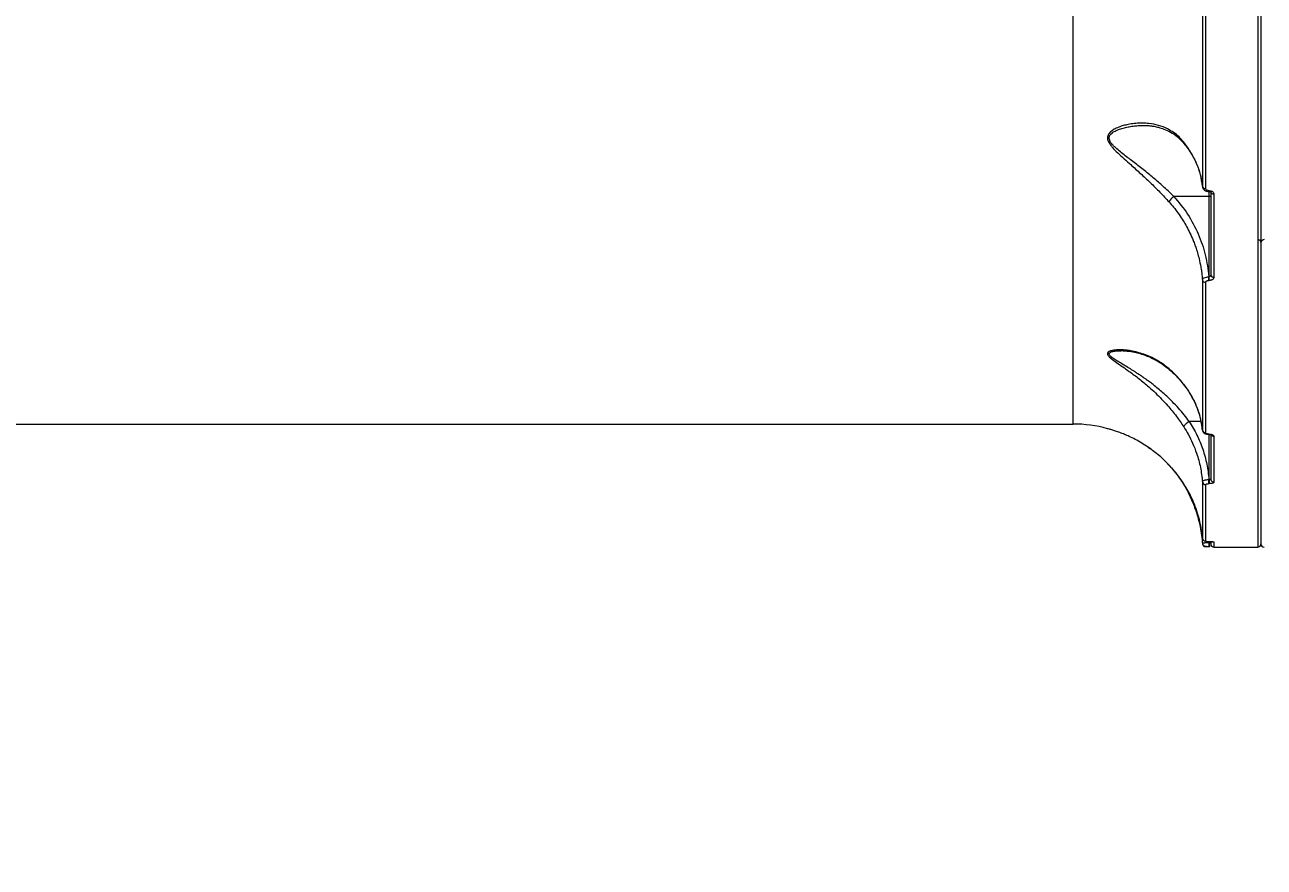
# Model space of a CAD drawing. Header units: millimetres. Extents: x -5718 to 5731, y -4937 to 4872.
# Drawn here: x -554 to -171.7, y 1000.9 to 1260.7 of the extents above; entities that cross this region are included whole.
import ezdxf

# ---------------------------------------------------------------- set-up
doc = ezdxf.new("R2010")
doc.units = ezdxf.units.MM
for name, color, linetype in [('DIKOM_ОБЪЕКТ', 7, 'Continuous'), ('DIKOM_РАЗМЕР_ЗОНА', 7, 'Continuous'), ('DIKOM_РАЗМЕР_ОБЪЕКТА', 7, 'Continuous')]:
    doc.layers.add(name, color=color, linetype=linetype)
doc.styles.add('style1', font='arial.ttf', dxfattribs={"width": 0.8})
doc.dimstyles.new('1-50', dxfattribs={"dimtxt": 300, "dimasz": 200, "dimexe": 100, "dimexo": 0, "dimgap": 100, "dimtad": 0, "dimdec": 0, "dimtxsty": 'style1', "dimcen": 0, "dimclrd": 7, "dimclre": 7, "dimadec": 1, "dimazin": 2, "dimtfac": 1, "dimtdec": 0, "dimtmove": 1, "dimatfit": 3, "dimfxl": 0, "dimlwd": 25, "dimlwe": 18, "dimarcsym": 0})

# ---------------------------------------------------------------- blocks, each defined once
blk = doc.blocks.new('*D16')
at = {"layer": 'Defpoints', "color": 0, "transparency": 16777216}
for p in [(3730.74, 1233.08), (-2946.45, -626.44), (-2946.45, -2812.54)]:
    blk.add_point(p, dxfattribs=at)
at = {"layer": 'DIKOM_РАЗМЕР_ОБЪЕКТА', "color": 7, "lineweight": 18, "transparency": 16777216}
for p, q in [((3730.74, 1233.08), (3730.74, -2912.54)), ((-2946.45, -626.44), (-2946.45, -2912.54))]:
    blk.add_line(p, q, dxfattribs=at)
at = {"layer": 'DIKOM_РАЗМЕР_ОБЪЕКТА', "color": 7, "lineweight": 25, "transparency": 16777216}
for p, q in [((-2746.45, -2812.54), (365.85, -2812.54)), ((3530.74, -2812.54), (1283.07, -2812.54))]:
    blk.add_line(p, q, dxfattribs=at)
at = {"layer": 'DIKOM_РАЗМЕР_ОБЪЕКТА', "color": 7, "transparency": 16777216}
for points in [[(-2746.45, -2779.21), (-2746.45, -2845.87), (-2946.45, -2812.54)], [(3530.74, -2779.21), (3530.74, -2845.87), (3730.74, -2812.54)]]:
    blk.add_solid(points, dxfattribs=at)
at = {"layer": 'DIKOM_РАЗМЕР_ОБЪЕКТА', "color": 0, "transparency": 16777216, "insert": (824.46, -2812.54), "char_height": 300, "attachment_point": 5, "style": 'style1'}
blk.add_mtext('6650', dxfattribs=at)
blk = doc.blocks.new('*D15')
at = {"layer": 'Defpoints', "color": 0, "transparency": 16777216}
for p in [(-1897.42, 3178.83), (-4525.54, -2300.51), (-129.69, -2300.51)]:
    blk.add_point(p, dxfattribs=at)
at = {"layer": 'DIKOM_РАЗМЕР_ОБЪЕКТА', "color": 7, "lineweight": 18, "transparency": 16777216}
for p, q in [((-1897.42, 3178.83), (-4625.54, 3178.83)), ((-129.69, -2300.51), (-4625.54, -2300.51))]:
    blk.add_line(p, q, dxfattribs=at)
at = {"layer": 'DIKOM_РАЗМЕР_ОБЪЕКТА', "color": 7, "lineweight": 25, "transparency": 16777216}
for p, q in [((-4525.54, 2978.83), (-4525.54, 1718.95)), ((-4525.54, -2100.51), (-4525.54, 803.05))]:
    blk.add_line(p, q, dxfattribs=at)
at = {"layer": 'DIKOM_РАЗМЕР_ОБЪЕКТА', "color": 7, "transparency": 16777216}
for points in [[(-4558.87, 2978.83), (-4492.21, 2978.83), (-4525.54, 3178.83)], [(-4558.87, -2100.51), (-4492.21, -2100.51), (-4525.54, -2300.51)]]:
    blk.add_solid(points, dxfattribs=at)
at = {"layer": 'DIKOM_РАЗМЕР_ОБЪЕКТА', "color": 0, "transparency": 16777216, "insert": (-4525.54, 1261), "char_height": 300, "attachment_point": 5, "rotation": 90, "style": 'style1'}
blk.add_mtext('5400', dxfattribs=at)
blk = doc.blocks.new('*D14')
at = {"layer": 'Defpoints', "color": 0, "transparency": 16777216}
for p in [(5730.74, 1374.65), (-4872.51, -1263.18), (-4872.51, -4740)]:
    blk.add_point(p, dxfattribs=at)
at = {"layer": 'DIKOM_РАЗМЕР_ЗОНА', "color": 7, "lineweight": 18, "transparency": 16777216}
for p, q in [((5730.74, 1374.65), (5730.74, -4840)), ((-4872.51, -1263.18), (-4872.51, -4840))]:
    blk.add_line(p, q, dxfattribs=at)
at = {"layer": 'DIKOM_РАЗМЕР_ЗОНА', "color": 7, "lineweight": 25, "transparency": 16777216}
for p, q in [((-4672.51, -4740), (259.57, -4740)), ((5530.74, -4740), (1339.35, -4740))]:
    blk.add_line(p, q, dxfattribs=at)
at = {"layer": 'DIKOM_РАЗМЕР_ЗОНА', "color": 7, "transparency": 16777216}
for points in [[(-4672.51, -4706.67), (-4672.51, -4773.33), (-4872.51, -4740)], [(5530.74, -4706.67), (5530.74, -4773.33), (5730.74, -4740)]]:
    blk.add_solid(points, dxfattribs=at)
at = {"layer": 'DIKOM_РАЗМЕР_ЗОНА', "color": 0, "transparency": 16777216, "insert": (799.46, -4740), "char_height": 300, "attachment_point": 5, "style": 'style1'}
blk.add_mtext('10600', dxfattribs=at)
blk = doc.blocks.new('*D13')
at = {"layer": 'Defpoints', "color": 0, "transparency": 16777216}
for p in [(-5521.54, 4872.34), (-1696.24, 4872.34), (580.61, -3721.16)]:
    blk.add_point(p, dxfattribs=at)
at = {"layer": 'DIKOM_РАЗМЕР_ЗОНА', "color": 7, "lineweight": 18, "transparency": 16777216}
for p, q in [((-1696.24, 4872.34), (-5621.54, 4872.34)), ((580.61, -3721.16), (-5621.54, -3721.16))]:
    blk.add_line(p, q, dxfattribs=at)
at = {"layer": 'DIKOM_РАЗМЕР_ЗОНА', "color": 7, "lineweight": 25, "transparency": 16777216}
for p, q in [((-5521.54, 4672.34), (-5521.54, 1701.62)), ((-5521.54, -3521.16), (-5521.54, 785.38))]:
    blk.add_line(p, q, dxfattribs=at)
at = {"layer": 'DIKOM_РАЗМЕР_ЗОНА', "color": 7, "transparency": 16777216}
for points in [[(-5554.87, 4672.34), (-5488.21, 4672.34), (-5521.54, 4872.34)], [(-5554.87, -3521.16), (-5488.21, -3521.16), (-5521.54, -3721.16)]]:
    blk.add_solid(points, dxfattribs=at)
at = {"layer": 'DIKOM_РАЗМЕР_ЗОНА', "color": 0, "transparency": 16777216, "insert": (-5521.54, 1243.5), "char_height": 300, "attachment_point": 5, "rotation": 90, "style": 'style1'}
blk.add_mtext('8600', dxfattribs=at)

msp = doc.modelspace()

# ---------------------------------------------------------------- linework, layer by layer
at = {"layer": 'DIKOM_ОБЪЕКТ', "color": 7, "linetype": 'Continuous', "lineweight": 15}
for p, q in [((-173.69, 1518.58), (-173.69, 1099.58)), ((-230.64, 1137.58), (-230.64, 1457.73)), ((-190.74, 1276.75), (-190.74, 1210.92)), ((-189.75, 1276.21), (-189.75, 1210.23)), ((-188.69, 1209.55), (-188.74, 1209.55)), ((-188.74, 1209.29), (-188.74, 1209.55)), ((-188.74, 1209.29), (-188.69, 1209.29)), ((-188.69, 1209.55), (-188.69, 1209.29)), ((-188.69, 1207.81), (-188.69, 1209.28)), ((-187.19, 1208.54), (-187.19, 1182.82)), ((-199.57, 1207.81), (-199.58, 1207.81)), ((-188.69, 1207.81), (-199.57, 1207.81)), ((-188.69, 1183.01), (-188.69, 1207.81)), ((-190.74, 1182.02), (-190.74, 1135.73)), ((-188.77, 1183.01), (-188.69, 1183.01)), ((-188.77, 1181.88), (-188.77, 1183.01)), ((-188.69, 1181.88), (-188.77, 1181.88)), ((-188.69, 1181.88), (-188.69, 1183.01)), ((-189.75, 1181.27), (-189.75, 1134.88)), ((-200.88, 1154.35), (-201.05, 1154.61)), ((-191.42, 1139.49), (-190.69, 1135.35)), ((-598.57, 1137.58), (-230.64, 1137.58)), ((-194.8, 1138.35), (-194.81, 1138.35)), ((-191.22, 1138.35), (-194.8, 1138.35)), ((-188.77, 1134.47), (-188.69, 1134.47)), ((-188.77, 1134.39), (-188.77, 1134.47)), ((-188.77, 1134.39), (-188.69, 1134.39)), ((-188.69, 1134.47), (-188.69, 1134.39)), ((-188.69, 1120.47), (-188.69, 1134.39)), ((-187.19, 1133.85), (-187.19, 1119.64)), ((-207.44, 1130.4), (-206.73, 1129.89)), ((-188.69, 1120.47), (-188.74, 1120.47)), ((-188.74, 1119.19), (-188.74, 1120.47)), ((-188.69, 1120.47), (-188.69, 1119.19)), ((-190.74, 1119.77), (-190.74, 1102.38)), ((-189.75, 1118.88), (-189.75, 1101.45)), ((-188.74, 1119.19), (-188.69, 1119.19)), ((-188.9, 1101.35), (-188.79, 1101.34)), ((-188.79, 1101.34), (-188.69, 1101.34)), ((-188.79, 1101.34), (-188.69, 1101.34)), ((-188.79, 1101.34), (-188.79, 1101.34)), ((-188.75, 1101.32), (-188.72, 1101.09)), ((-188.69, 1101.34), (-188.69, 1101.34)), ((-188.69, 1101.09), (-188.69, 1101.34)), ((-187.19, 1101.18), (-187.19, 1099.58)), ((-190.74, 1100.71), (-190.67, 1100.77)), ((-188.69, 1101.09), (-188.72, 1101.09)), ((-188.72, 1101.09), (-188.72, 1099.75)), ((-188.72, 1099.75), (-188.69, 1099.75)), ((-188.69, 1101.09), (-188.69, 1099.75)), ((-187.19, 1099.58), (-173.69, 1099.58))]:
    msp.add_line(p, q, dxfattribs=at)
at = {"layer": 'DIKOM_ОБЪЕКТ', "color": 7, "linetype": 'Continuous', "lineweight": 15, "flags": 128}
msp.add_lwpolyline([(-188.69, 1207.81), (-188.59, 1207.81), (-188.49, 1207.82), (-188.41, 1207.84), (-188.33, 1207.86), (-188.27, 1207.88), (-188.22, 1207.91), (-188.2, 1207.94), (-188.19, 1207.97)], dxfattribs=at)
at = {"layer": 'DIKOM_ОБЪЕКТ', "color": 7, "linetype": 'Continuous', "lineweight": 15}
for centre, radius, start, end in [((-189.85, 1211.15), 0.925, 194.8136, 276.4033), ((-187.28, 1209.49), 0.951, 201.8981, 275.8412), ((-173.11, 1194.52), 0.43, 291.9928, 351.9968), ((-172.26, 1194.52), 0.425, 187.8407, 246.7647), ((-189.83, 1182.2), 0.937, 191.5195, 274.8459), ((-187.28, 1183.73), 0.917, 186.9637, 275.5848), ((-230.64, 1097.58), 40, 74.6017, 90), ((-189.78, 1135.85), 0.968, 187.0446, 272.1457), ((-187.2, 1134.86), 1.01, 211.0087, 271.0429), ((-187.21, 1120.62), 0.977, 181.4294, 271.3691), ((-189.77, 1119.87), 0.982, 185.702, 271.176), ((-189.75, 1102.45), 0.998, 184.3405, 270.1111), ((-187.19, 1102.18), 1, 243.3014, 270.0065), ((-189.75, 1100.78), 1, 184.2149, 270.0066), ((-187.19, 1100.58), 1, 180, 270), ((-173.69, 1100.58), 1, 270, 0), ((-171.69, 1100.58), 1, 180, 270)]:
    msp.add_arc(centre, radius, start, end, dxfattribs=at)
for points, knots in [([(-172.69, 1518.58), (-172.69, 1511.56), (-172.69, 1497.43), (-172.69, 1476.18), (-172.69, 1454.83), (-172.69, 1433.46), (-172.69, 1412.14), (-172.69, 1390.95), (-172.69, 1370), (-172.69, 1349.4), (-172.69, 1329.22), (-172.69, 1309.55), (-172.69, 1290.48), (-172.69, 1272.09), (-172.69, 1254.46), (-172.69, 1237.64), (-172.69, 1221.7), (-172.69, 1206.69), (-172.69, 1192.66), (-172.69, 1179.62), (-172.69, 1167.6), (-172.69, 1156.56), (-172.69, 1146.45), (-172.69, 1137.22), (-172.69, 1128.9), (-172.69, 1121.55), (-172.69, 1115.22), (-172.69, 1109.96), (-172.69, 1105.82), (-172.69, 1102.8), (-172.69, 1101.1), (-172.69, 1100.39), (-172.69, 1100.59), (-172.69, 1100.6)], [0, 0, 0, 0, 0.032069, 0.064499, 0.09726, 0.130322, 0.163651, 0.197273, 0.231065, 0.264989, 0.299007, 0.33308, 0.367152, 0.40117, 0.435094, 0.468886, 0.502509, 0.535837, 0.568899, 0.60166, 0.63409, 0.66616, 0.698229, 0.730659, 0.76342, 0.796481, 0.82981, 0.863433, 0.897225, 0.931149, 0.965167, 0.999239, 1, 1, 1, 1]), ([(-172.69, 1518.58), (-172.69, 1511.56), (-172.69, 1497.43), (-172.69, 1476.18), (-172.69, 1454.83), (-172.69, 1433.46), (-172.69, 1412.14), (-172.69, 1390.95), (-172.69, 1370), (-172.69, 1349.4), (-172.69, 1329.22), (-172.69, 1309.55), (-172.69, 1290.48), (-172.69, 1272.09), (-172.69, 1254.46), (-172.69, 1237.64), (-172.69, 1221.7), (-172.69, 1206.69), (-172.69, 1192.66), (-172.69, 1179.62), (-172.69, 1167.6), (-172.69, 1156.56), (-172.69, 1146.45), (-172.69, 1137.22), (-172.69, 1128.9), (-172.69, 1121.55), (-172.69, 1115.22), (-172.69, 1109.96), (-172.69, 1105.82), (-172.69, 1102.8), (-172.69, 1101.1), (-172.69, 1100.39), (-172.69, 1100.59), (-172.69, 1100.6)], [0, 0, 0, 0, 0.032069, 0.064499, 0.09726, 0.130322, 0.163651, 0.197273, 0.231065, 0.264989, 0.299007, 0.33308, 0.367152, 0.40117, 0.435094, 0.468886, 0.502509, 0.535837, 0.568899, 0.60166, 0.63409, 0.66616, 0.698229, 0.730659, 0.76342, 0.796481, 0.82981, 0.863433, 0.897225, 0.931149, 0.965167, 0.999239, 1, 1, 1, 1]), ([(-196.51, 1224.55), (-196.99, 1225.09), (-197.96, 1226.2), (-199.64, 1227.54), (-201.73, 1228.79), (-204.27, 1229.77), (-206.9, 1230.28), (-209.24, 1230.42), (-211.25, 1230.35), (-213.12, 1230.11), (-214.77, 1229.75), (-216.26, 1229.29), (-217.63, 1228.72), (-218.67, 1228.09), (-219.34, 1227.5), (-219.89, 1226.8), (-220.12, 1225.95), (-219.92, 1225.02), (-219.59, 1224.33), (-219.12, 1223.62), (-218.27, 1222.59), (-216.87, 1221.18), (-214.93, 1219.42), (-212.56, 1217.32), (-209.83, 1214.89), (-206.81, 1212.05), (-203.84, 1209.11), (-201.98, 1207.1), (-201.05, 1206.09)], [0, 0, 0, 0, 0.039976, 0.081542, 0.125109, 0.187183, 0.249624, 0.290771, 0.332482, 0.373463, 0.405904, 0.435923, 0.469548, 0.498307, 0.514745, 0.52968, 0.561093, 0.576334, 0.592566, 0.607561, 0.624093, 0.663855, 0.706845, 0.749748, 0.812132, 0.874338, 0.937096, 1, 1, 1, 1]), ([(-199.58, 1207.81), (-200.04, 1208.26), (-200.99, 1209.18), (-202.46, 1210.53), (-203.98, 1211.89), (-205.48, 1213.17), (-207.05, 1214.48), (-208.62, 1215.74), (-210.23, 1217.01), (-211.81, 1218.23), (-213.38, 1219.44), (-214.93, 1220.63), (-216.43, 1221.83), (-217.62, 1222.86), (-218.45, 1223.7), (-218.99, 1224.37), (-219.38, 1225.03), (-219.55, 1225.71), (-219.48, 1226.23), (-219.3, 1226.62), (-219.05, 1226.97), (-218.63, 1227.37), (-217.85, 1227.9), (-216.69, 1228.43), (-215.21, 1228.9), (-213.69, 1229.24), (-212.13, 1229.49), (-210.57, 1229.62), (-209.52, 1229.68), (-208.99, 1229.66), (-208.98, 1229.66)], [0, 0, 0, 0, 0.044386, 0.091332, 0.135194, 0.182482, 0.224385, 0.272925, 0.318161, 0.363547, 0.409173, 0.454816, 0.500482, 0.545931, 0.570275, 0.591663, 0.61561, 0.637493, 0.659571, 0.671151, 0.68328, 0.704532, 0.728708, 0.773871, 0.818966, 0.864251, 0.909365, 0.954276, 0.999096, 1, 1, 1, 1]), ([(-208.98, 1229.66), (-208.6, 1229.66), (-207.87, 1229.66), (-206.79, 1229.59), (-205.56, 1229.4), (-204.16, 1229.09), (-202.45, 1228.55), (-200.45, 1227.62), (-198.32, 1226.22), (-197.04, 1224.78), (-196.38, 1224.04)], [0, 0, 0, 0, 0.094679, 0.177605, 0.251003, 0.345098, 0.469219, 0.622623, 0.806605, 1, 1, 1, 1]), ([(-190.74, 1210.92), (-190.91, 1212.11), (-191.25, 1214.51), (-192.48, 1218.02), (-194.17, 1221.41), (-195.73, 1223.5), (-196.51, 1224.55)], [0, 0, 0, 0, 0.24995, 0.499898, 0.751796, 1, 1, 1, 1]), ([(-196.36, 1224.08), (-196.4, 1224.13), (-196.5, 1224.25), (-196.51, 1224.43), (-196.51, 1224.55)], [0, 0, 0, 0, 0.382505, 1, 1, 1, 1]), ([(-196.43, 1224.14), (-195.64, 1223.09), (-194.06, 1220.99), (-192.37, 1217.59), (-191.16, 1214.08), (-190.84, 1211.68), (-190.69, 1210.48)], [0, 0, 0, 0, 0.249848, 0.501195, 0.750247, 1, 1, 1, 1]), ([(-190.69, 1210.62), (-190.63, 1210.45), (-190.5, 1210.1), (-190.07, 1209.67), (-189.46, 1209.35), (-188.98, 1209.31), (-188.74, 1209.29)], [0, 0, 0, 0, 0.215965, 0.45816, 0.720664, 1, 1, 1, 1]), ([(-188.74, 1209.55), (-188.87, 1209.56), (-189.14, 1209.59), (-189.47, 1209.74), (-189.7, 1209.97), (-189.73, 1210.14), (-189.75, 1210.23)], [0, 0, 0, 0, 0.250743, 0.500109, 0.74994, 1, 1, 1, 1]), ([(-188.69, 1209.55), (-188.49, 1209.54), (-188.09, 1209.51), (-187.6, 1209.27), (-187.25, 1208.94), (-187.21, 1208.67), (-187.19, 1208.54)], [0, 0, 0, 0, 0.25057, 0.500197, 0.749997, 1, 1, 1, 1]), ([(-188.69, 1209.29), (-188.63, 1209.29), (-188.51, 1209.28), (-188.37, 1209.26), (-188.27, 1209.22), (-188.18, 1209.18), (-188.15, 1209.14), (-188.16, 1209.14), (-188.16, 1209.15)], [0, 0, 0, 0, 0.183744, 0.352788, 0.509038, 0.65402, 0.916054, 1, 1, 1, 1]), ([(-188.19, 1209.28), (-188.19, 1204.82), (-188.19, 1195.89), (-188.19, 1187.71), (-188.19, 1183.62)], [0, 0, 0, 0, 0.5, 1, 1, 1, 1]), ([(-199.58, 1207.81), (-199.74, 1207.67), (-200.08, 1207.38), (-200.54, 1206.89), (-200.9, 1206.43), (-201, 1206.2), (-201.05, 1206.09)], [0, 0, 0, 0, 0.242748, 0.500048, 0.757363, 1, 1, 1, 1]), ([(-201.05, 1206.09), (-200.58, 1205.55), (-199.61, 1204.45), (-198.25, 1202.66), (-197, 1200.82), (-195.86, 1198.92), (-194.81, 1196.95), (-193.97, 1195.14), (-193.31, 1193.51), (-192.78, 1192.05), (-192.24, 1190.37), (-191.71, 1188.37), (-191.3, 1186.44), (-191.04, 1184.79), (-190.86, 1183.43), (-190.79, 1182.56), (-190.74, 1182.02)], [0, 0, 0, 0, 0.079603, 0.163002, 0.250205, 0.327791, 0.411293, 0.500722, 0.551565, 0.610079, 0.676276, 0.750162, 0.844388, 0.90031, 0.938561, 1, 1, 1, 1]), ([(-199.57, 1207.81), (-198.09, 1206.02), (-195.11, 1202.43), (-191.91, 1196.27), (-189.63, 1189.78), (-189.05, 1185.27), (-188.77, 1183.01)], [0, 0, 0, 0, 0.250339, 0.500974, 0.75046, 1, 1, 1, 1]), ([(-172.71, 1193.54), (-172.71, 1193.6), (-172.71, 1193.77), (-172.85, 1194.04), (-173.06, 1194.26), (-173.35, 1194.42), (-173.56, 1194.44), (-173.69, 1194.46)], [0, 0, 0, 0, 0.110307, 0.350564, 0.577213, 0.737096, 1, 1, 1, 1]), ([(-171.69, 1194.46), (-171.82, 1194.44), (-172, 1194.42), (-172.24, 1194.3), (-172.44, 1194.14), (-172.6, 1193.89), (-172.69, 1193.65), (-172.68, 1193.5), (-172.67, 1193.46)], [0, 0, 0, 0, 0.246079, 0.350975, 0.525453, 0.716153, 0.928696, 1, 1, 1, 1]), ([(-190.74, 1182.02), (-190.71, 1182.14), (-190.65, 1182.38), (-190.2, 1182.7), (-189.55, 1182.94), (-189.03, 1182.99), (-188.77, 1183.01)], [0, 0, 0, 0, 0.2464, 0.495069, 0.746849, 1, 1, 1, 1]), ([(-189.75, 1181.27), (-189.73, 1181.35), (-189.71, 1181.5), (-189.52, 1181.67), (-189.32, 1181.78), (-189.15, 1181.84), (-188.96, 1181.87), (-188.83, 1181.88), (-188.77, 1181.88)], [0, 0, 0, 0, 0.250043, 0.49918, 0.624841, 0.749459, 0.874651, 1, 1, 1, 1]), ([(-188.19, 1183.62), (-188.19, 1183.55), (-188.2, 1183.41), (-188.28, 1183.25), (-188.38, 1183.13), (-188.48, 1183.06), (-188.58, 1183.02), (-188.65, 1183.01), (-188.69, 1183.01)], [0, 0, 0, 0, 0.251082, 0.500049, 0.643131, 0.772202, 0.889997, 1, 1, 1, 1]), ([(-187.19, 1182.82), (-187.21, 1182.7), (-187.25, 1182.46), (-187.53, 1182.2), (-187.83, 1182.04), (-188.1, 1181.95), (-188.38, 1181.89), (-188.59, 1181.88), (-188.69, 1181.88)], [0, 0, 0, 0, 0.250025, 0.499173, 0.624823, 0.749477, 0.874869, 1, 1, 1, 1]), ([(-201.05, 1154.61), (-201.98, 1155.35), (-203.83, 1156.81), (-206.46, 1158.19), (-208.8, 1159.14), (-210.82, 1159.75), (-212.69, 1160.15), (-214.35, 1160.37), (-215.86, 1160.47), (-217.25, 1160.45), (-218.34, 1160.32), (-219.07, 1160.14), (-219.7, 1159.89), (-220.08, 1159.52), (-220.03, 1159.03), (-219.78, 1158.62), (-219.38, 1158.19), (-218.61, 1157.52), (-217.26, 1156.55), (-215.35, 1155.25), (-212.99, 1153.6), (-210.27, 1151.57), (-207.58, 1149.34), (-205.27, 1147.23), (-203.33, 1145.3), (-201.13, 1142.9), (-198.77, 1140.03), (-197.25, 1137.79), (-196.51, 1136.7)], [0, 0, 0, 0, 0.062638, 0.12529, 0.166506, 0.208274, 0.249405, 0.281762, 0.311983, 0.345483, 0.374456, 0.390984, 0.405977, 0.437383, 0.452883, 0.468992, 0.483969, 0.50045, 0.539882, 0.582729, 0.625634, 0.687883, 0.749886, 0.791903, 0.833624, 0.874744, 0.939405, 1, 1, 1, 1]), ([(-194.81, 1138.35), (-195.33, 1139.04), (-196.37, 1140.44), (-198.12, 1142.48), (-199.81, 1144.27), (-201.42, 1145.85), (-202.87, 1147.18), (-204.4, 1148.48), (-205.6, 1149.45), (-206.51, 1150.15), (-207.08, 1150.58), (-207.7, 1151.04), (-208.37, 1151.52), (-208.84, 1151.86), (-209.24, 1152.13), (-209.76, 1152.49), (-210.55, 1153.02), (-211.44, 1153.6), (-212.49, 1154.27), (-213.76, 1155.06), (-215.3, 1155.98), (-216.77, 1156.86), (-217.92, 1157.58), (-218.7, 1158.14), (-219.18, 1158.56), (-219.49, 1158.96), (-219.54, 1159.32), (-219.37, 1159.56), (-219.14, 1159.72), (-218.84, 1159.86), (-218.38, 1159.99), (-217.63, 1160.12), (-216.77, 1160.2), (-216.11, 1160.2), (-215.84, 1160.2)], [0, 0, 0, 0, 0.061996, 0.124405, 0.187731, 0.233105, 0.281152, 0.326133, 0.374837, 0.39091, 0.40825, 0.426856, 0.446728, 0.467869, 0.469538, 0.48166, 0.514427, 0.540221, 0.561159, 0.608121, 0.655061, 0.702036, 0.748685, 0.77373, 0.795747, 0.82014, 0.843097, 0.865563, 0.877602, 0.890334, 0.912425, 0.93756, 0.974152, 1, 1, 1, 1]), ([(-215.88, 1160.21), (-215.01, 1160.17), (-213.44, 1160.09), (-211.32, 1159.67), (-209.73, 1159.24), (-208.36, 1158.78), (-206.91, 1158.21), (-205.13, 1157.34), (-203.03, 1156.1), (-201.62, 1154.93), (-200.89, 1154.32)], [0, 0, 0, 0, 0.172873, 0.311937, 0.416806, 0.490591, 0.578284, 0.695963, 0.843037, 1, 1, 1, 1]), ([(-190.74, 1135.73), (-190.81, 1136.31), (-190.91, 1137.22), (-191.23, 1138.93), (-191.69, 1140.73), (-192.4, 1142.72), (-193.12, 1144.37), (-194.06, 1146.21), (-195.29, 1148.23), (-197, 1150.51), (-198.88, 1152.64), (-200.35, 1153.97), (-201.05, 1154.61)], [0, 0, 0, 0, 0.083452, 0.132578, 0.249922, 0.347368, 0.431041, 0.50096, 0.63235, 0.750554, 0.879521, 1, 1, 1, 1]), ([(-200.99, 1154.44), (-200.31, 1153.82), (-198.82, 1152.47), (-196.72, 1150.09), (-194.64, 1147.2), (-192.79, 1143.86), (-192, 1141.42), (-191.59, 1140.18)], [0, 0, 0, 0, 0.150111, 0.326362, 0.529934, 0.76215, 1, 1, 1, 1]), ([(-207.03, 1130.12), (-207.68, 1130.57), (-208.98, 1131.45), (-210.95, 1132.59), (-212.78, 1133.52), (-214.4, 1134.24), (-215.86, 1134.83), (-217.22, 1135.31), (-218.28, 1135.65), (-219, 1135.87), (-219.63, 1136.04), (-220.03, 1136.15), (-220.02, 1136.15), (-220.02, 1136.15)], [0, 0, 0, 0, 0.129179, 0.259841, 0.388322, 0.489063, 0.583235, 0.687224, 0.777611, 0.828982, 0.875715, 0.973497, 1, 1, 1, 1]), ([(-194.81, 1138.35), (-194.96, 1138.26), (-195.31, 1138.04), (-195.75, 1137.7), (-196.1, 1137.38), (-196.33, 1137.12), (-196.49, 1136.88), (-196.5, 1136.76), (-196.51, 1136.7)], [0, 0, 0, 0, 0.164969, 0.394152, 0.532657, 0.683281, 0.841098, 1, 1, 1, 1]), ([(-196.51, 1136.7), (-196.04, 1135.94), (-195.04, 1134.32), (-193.7, 1131.6), (-192.37, 1128.22), (-191.25, 1124.23), (-190.91, 1121.26), (-190.74, 1119.77)], [0, 0, 0, 0, 0.147149, 0.313927, 0.500331, 0.750163, 1, 1, 1, 1]), ([(-194.8, 1138.35), (-193.98, 1136.98), (-192.33, 1134.23), (-190.56, 1129.79), (-189.27, 1125.2), (-188.92, 1122.05), (-188.74, 1120.47)], [0, 0, 0, 0, 0.249863, 0.498722, 0.749431, 1, 1, 1, 1]), ([(-190.7, 1135.51), (-190.67, 1135.43), (-190.62, 1135.27), (-190.42, 1134.97), (-190.04, 1134.66), (-189.44, 1134.43), (-188.99, 1134.4), (-188.77, 1134.39)], [0, 0, 0, 0, 0.10716, 0.22212, 0.467217, 0.727643, 1, 1, 1, 1]), ([(-188.77, 1134.47), (-188.83, 1134.47), (-188.96, 1134.48), (-189.15, 1134.5), (-189.32, 1134.54), (-189.52, 1134.61), (-189.71, 1134.72), (-189.73, 1134.83), (-189.75, 1134.88)], [0, 0, 0, 0, 0.125734, 0.25112, 0.375914, 0.501377, 0.750501, 1, 1, 1, 1]), ([(-188.69, 1134.47), (-188.59, 1134.47), (-188.38, 1134.46), (-188.1, 1134.43), (-187.83, 1134.37), (-187.53, 1134.26), (-187.25, 1134.08), (-187.21, 1133.92), (-187.19, 1133.85)], [0, 0, 0, 0, 0.125285, 0.251053, 0.37552, 0.501301, 0.750511, 1, 1, 1, 1]), ([(-188.69, 1134.39), (-188.63, 1134.39), (-188.51, 1134.38), (-188.35, 1134.37), (-188.21, 1134.35), (-188.11, 1134.33), (-188.07, 1134.32), (-188.07, 1134.34), (-188.07, 1134.34)], [0, 0, 0, 0, 0.170967, 0.352454, 0.545303, 0.749524, 0.967025, 1, 1, 1, 1]), ([(-188.19, 1134.34), (-188.19, 1131.9), (-188.19, 1126.87), (-188.19, 1122.73), (-188.19, 1120.6)], [0, 0, 0, 0, 0.485621, 1, 1, 1, 1]), ([(-190.74, 1102.38), (-190.83, 1103.19), (-191, 1104.91), (-191.5, 1107.45), (-192.22, 1110.12), (-193.14, 1112.72), (-194.23, 1115.17), (-195.45, 1117.49), (-196.85, 1119.75), (-198.5, 1122.03), (-200.67, 1124.63), (-203.42, 1127.4), (-205.86, 1129.24), (-207.03, 1130.12)], [0, 0, 0, 0, 0.079421, 0.166399, 0.249184, 0.343698, 0.426913, 0.498915, 0.584885, 0.668087, 0.749766, 0.880726, 1, 1, 1, 1]), ([(-201.5, 1125.33), (-201.1, 1124.91), (-200.11, 1123.88), (-198.66, 1122.07), (-197.26, 1120.09), (-196.09, 1118.21), (-194.78, 1115.84), (-194.01, 1114.03), (-193.5, 1112.83)], [0, 0, 0, 0, 0.119007, 0.2959, 0.465948, 0.601201, 0.733133, 1, 1, 1, 1]), ([(-190.74, 1119.77), (-190.71, 1119.85), (-190.65, 1120.02), (-190.19, 1120.25), (-189.53, 1120.42), (-189, 1120.45), (-188.74, 1120.47)], [0, 0, 0, 0, 0.250439, 0.500432, 0.750203, 1, 1, 1, 1]), ([(-188.19, 1120.6), (-188.19, 1120.58), (-188.2, 1120.56), (-188.25, 1120.53), (-188.32, 1120.51), (-188.41, 1120.49), (-188.53, 1120.48), (-188.62, 1120.47), (-188.69, 1120.47)], [0, 0, 0, 0, 0.17154, 0.312249, 0.499923, 0.632219, 0.7599, 1, 1, 1, 1]), ([(-189.75, 1118.88), (-189.73, 1118.92), (-189.7, 1119), (-189.47, 1119.1), (-189.14, 1119.17), (-188.87, 1119.18), (-188.74, 1119.19)], [0, 0, 0, 0, 0.250046, 0.499885, 0.749256, 1, 1, 1, 1]), ([(-187.19, 1119.64), (-187.21, 1119.58), (-187.25, 1119.46), (-187.6, 1119.31), (-188.09, 1119.21), (-188.49, 1119.19), (-188.69, 1119.19)], [0, 0, 0, 0, 0.250001, 0.499789, 0.749424, 1, 1, 1, 1]), ([(-193.38, 1113.19), (-193.41, 1113.17), (-193.48, 1113.08), (-193.53, 1112.95), (-193.51, 1112.87), (-193.5, 1112.83)], [0, 0, 0, 0, 0.195691, 0.611701, 1, 1, 1, 1]), ([(-193.5, 1112.83), (-193.26, 1112.18), (-192.7, 1110.7), (-191.95, 1108.18), (-191.32, 1105.4), (-190.93, 1102.85), (-190.8, 1101.33), (-190.74, 1100.71)], [0, 0, 0, 0, 0.165924, 0.377378, 0.63318, 0.849645, 1, 1, 1, 1]), ([(-189.75, 1101.45), (-189.73, 1101.44), (-189.71, 1101.42), (-189.55, 1101.38), (-189.37, 1101.37), (-189.2, 1101.35), (-189, 1101.35), (-188.86, 1101.35), (-188.79, 1101.34)], [0, 0, 0, 0, 0.24878, 0.498269, 0.626296, 0.749254, 0.875304, 1, 1, 1, 1]), ([(-188.69, 1101.34), (-188.58, 1101.34), (-188.36, 1101.34), (-188.05, 1101.33), (-187.78, 1101.31), (-187.49, 1101.28), (-187.24, 1101.24), (-187.2, 1101.2), (-187.19, 1101.18)], [0, 0, 0, 0, 0.123843, 0.250593, 0.373286, 0.501551, 0.75101, 1, 1, 1, 1]), ([(-188.19, 1101.33), (-188.19, 1101.12), (-188.19, 1100.59), (-188.19, 1100.69), (-188.19, 1100.74)], [0, 0, 0, 0, 0.412407, 1, 1, 1, 1]), ([(-190.71, 1100.77), (-190.71, 1100.73), (-190.7, 1100.66), (-190.67, 1100.52), (-190.59, 1100.35), (-190.44, 1100.18), (-190.13, 1099.99), (-189.7, 1099.87), (-189.16, 1099.8), (-188.87, 1099.78), (-188.72, 1099.77)], [0, 0, 0, 0, 0.040461, 0.081551, 0.170079, 0.272545, 0.390943, 0.672711, 0.832536, 1, 1, 1, 1]), ([(-190.67, 1100.77), (-190.66, 1100.79), (-190.61, 1100.85), (-190.29, 1100.93), (-189.89, 1101), (-189.53, 1101.04), (-189.13, 1101.07), (-188.86, 1101.08), (-188.72, 1101.09)], [0, 0, 0, 0, 0.138871, 0.419462, 0.562294, 0.706763, 0.853071, 1, 1, 1, 1]), ([(-189.75, 1099.78), (-189.73, 1099.78), (-189.7, 1099.77), (-189.51, 1099.76), (-189.31, 1099.76), (-189.13, 1099.75), (-188.93, 1099.75), (-188.79, 1099.75), (-188.72, 1099.75)], [0, 0, 0, 0, 0.249955, 0.499173, 0.625404, 0.749476, 0.875368, 1, 1, 1, 1]), ([(-188.19, 1100.71), (-188.19, 1100.75), (-188.2, 1100.83), (-188.28, 1100.93), (-188.37, 1101), (-188.46, 1101.05), (-188.56, 1101.08), (-188.65, 1101.08), (-188.69, 1101.09)], [0, 0, 0, 0, 0.250857, 0.50019, 0.633934, 0.750022, 0.880486, 1, 1, 1, 1]), ([(-188.69, 1099.77), (-188.63, 1099.79), (-188.52, 1099.82), (-188.44, 1099.9), (-188.41, 1099.98), (-188.41, 1100)], [0, 0, 0, 0, 0.419212, 0.820956, 1, 1, 1, 1])]:
    msp.add_open_spline(points, degree=3, knots=knots, dxfattribs=at)

# ---------------------------------------------------------------- dimensions: what is measured, and where the dimension line sits
at = {"layer": 'DIKOM_РАЗМЕР_ЗОНА'}
dim = msp.add_linear_dim(base=(-5521.54, 4872.34), p1=(580.61, -3721.16), p2=(-1696.24, 4872.34), angle=90, text='8600', dimstyle='1-50', override={"dimscale": 1, "dimtix": 0, "dimtofl": 1, "dimtmove": 1, "dimatfit": 3}, dxfattribs=at)
dim.commit()
dim.dimension.update_dxf_attribs({"geometry": '*D13', "text_midpoint": (-5521.54, 1243.5), "dimtype": 160})
dim = msp.add_linear_dim(base=(-4872.51, -4740), p1=(5730.74, 1374.65), p2=(-4872.51, -1263.18), text='10600', dimstyle='1-50', override={"dimscale": 1, "dimtix": 0, "dimtofl": 1, "dimtmove": 1, "dimatfit": 3}, dxfattribs=at)
dim.commit()
dim.dimension.update_dxf_attribs({"geometry": '*D14', "text_midpoint": (799.46, -4740), "dimtype": 160})
at = {"layer": 'DIKOM_РАЗМЕР_ОБЪЕКТА'}
dim = msp.add_linear_dim(base=(-4525.54, -2300.51), p1=(-1897.42, 3178.83), p2=(-129.69, -2300.51), angle=90, text='5400', dimstyle='1-50', override={"dimscale": 1, "dimtix": 0, "dimtofl": 1, "dimtmove": 1, "dimatfit": 3}, dxfattribs=at)
dim.commit()
dim.dimension.update_dxf_attribs({"geometry": '*D15', "text_midpoint": (-4525.54, 1261), "dimtype": 160})
dim = msp.add_linear_dim(base=(-2946.45, -2812.54), p1=(3730.74, 1233.08), p2=(-2946.45, -626.44), text='6650', dimstyle='1-50', override={"dimscale": 1, "dimtix": 0, "dimtofl": 1, "dimtmove": 1, "dimatfit": 3}, dxfattribs=at)
dim.commit()
dim.dimension.update_dxf_attribs({"geometry": '*D16', "text_midpoint": (824.46, -2812.54), "dimtype": 160})

doc.saveas('drawing.dxf')
